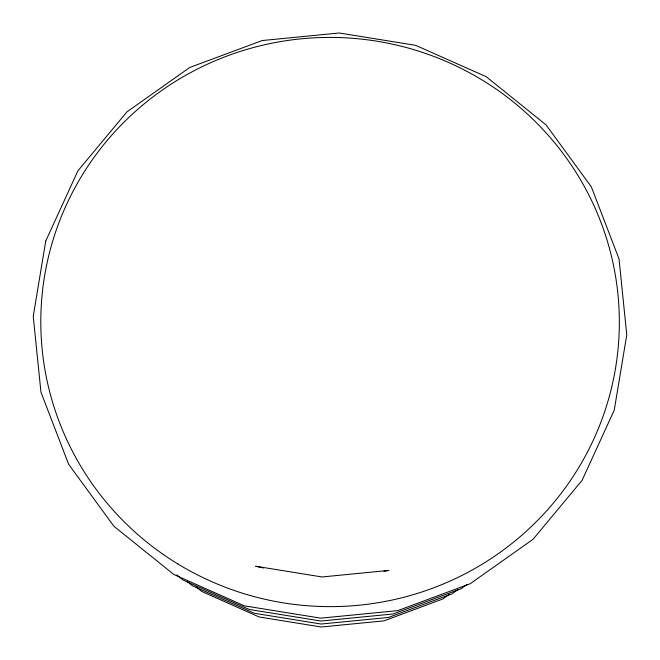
<?xml version="1.0" encoding="UTF-8"?>
<svg xmlns="http://www.w3.org/2000/svg" width="660" height="660" viewBox="0 0 660 660"><rect width="100%" height="100%" fill="white"/><g stroke="black" fill="none" stroke-linecap="round" stroke-linejoin="round"><path stroke-width="0.99" d="M449.501 594.247L442.794 598.991L383.914 620.87L321.263 627L259.132 616.968L201.745 591.459L196.152 586.955M457.76 589.76L451.927 593.885L388.534 617.438L321.098 624.038L254.215 613.239L192.431 585.783L187.663 581.938M466.925 584.578L461.035 588.745L393.145 613.965L320.933 621.035L249.298 609.477L183.142 580.066L176.723 574.893M383.93 571.288L388.971 570.405L322.022 576.964L255.626 566.239L263.513 567.98M45.738 241.065L33.239 316.313L40.961 392.197L68.673 464.335L113.867 526.202L173.786 574.464L244.357 605.831L320.76 618.164L397.79 610.624L470.201 583.72L533.049 539.294L582.07 480.373L614.262 410.108L626.761 334.851L619.039 258.967L591.327 186.829L546.134 124.963L486.214 76.7L415.643 45.334L339.24 33L262.21 40.541L189.799 67.444L126.951 111.87L77.929 170.8L45.738 241.065M177.713 563.863A289.27 284.608 1.1 0 0 619.195 331.056A289.27 284.608 1.1 0 0 193.297 71.156A289.27 284.608 1.1 0 0 177.713 563.863"/></g></svg>
